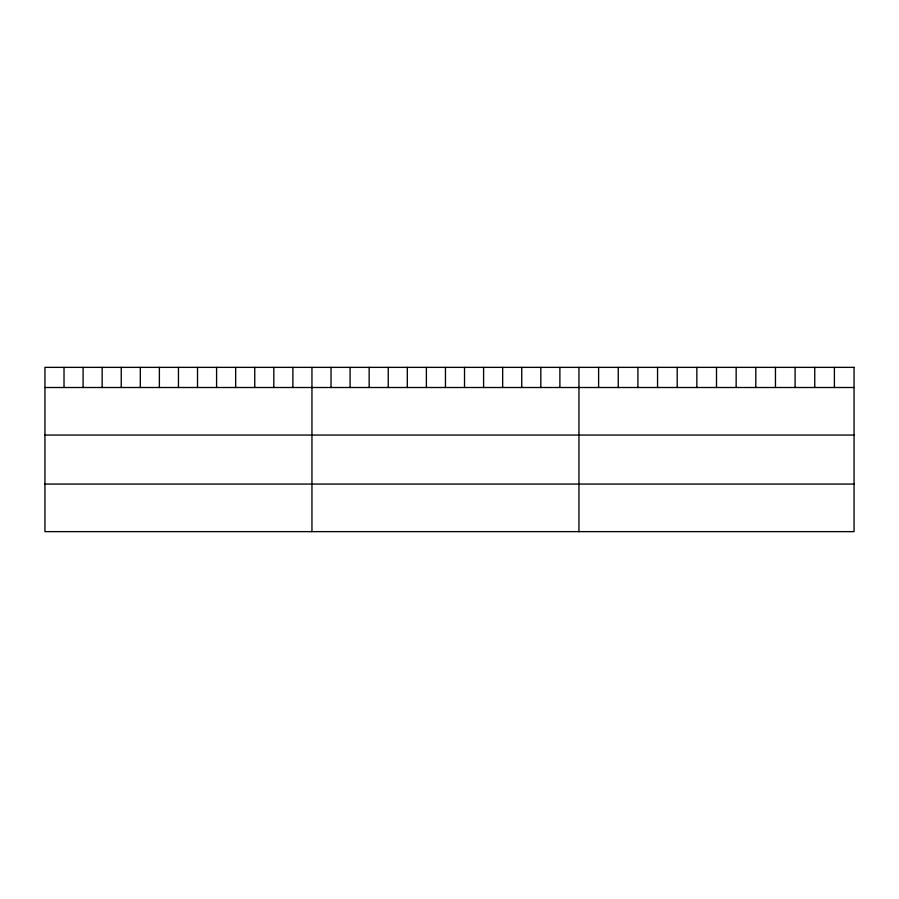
<?xml version="1.0" encoding="UTF-8"?>
<svg xmlns="http://www.w3.org/2000/svg" width="899" height="899" viewBox="0 0 899 899"><rect width="100%" height="100%" fill="white"/><g stroke="black" fill="none" stroke-linecap="round" stroke-linejoin="round"><path stroke-width="1.35" d="M44.95 387.503L854.05 387.503M44.95 435.06L854.05 435.06M44.95 484.067L854.05 484.067M834.396 367.365L834.396 387.503M814.752 367.365L814.752 387.503M795.098 367.365L795.098 387.503M775.455 367.365L775.455 387.503M755.801 367.365L755.801 387.503M736.157 367.365L736.157 387.503M716.503 367.365L716.503 387.503M696.849 367.365L696.849 387.503M677.205 367.365L677.205 387.503M657.551 367.365L657.551 387.503M637.908 367.365L637.908 387.503M618.254 367.365L618.254 387.503M598.61 367.365L598.61 387.503M578.956 367.365L578.956 531.635M559.886 367.365L559.886 387.503M540.816 367.365L540.816 387.503M521.746 367.365L521.746 387.503M502.665 367.365L502.665 387.503M483.595 367.365L483.595 387.503M464.525 367.365L464.525 387.503M445.454 367.365L445.454 387.503M426.384 367.365L426.384 387.503M407.314 367.365L407.314 387.503M388.244 367.365L388.244 387.503M369.163 367.365L369.163 387.503M350.093 367.365L350.093 387.503M331.023 367.365L331.023 387.503M311.953 367.365L311.953 531.635M292.883 367.365L292.883 387.503M273.813 367.365L273.813 387.503M254.743 367.365L254.743 387.503M235.662 367.365L235.662 387.503M216.592 367.365L216.592 387.503M197.522 367.365L197.522 387.503M178.452 367.365L178.452 387.503M159.381 367.365L159.381 387.503M140.311 367.365L140.311 387.503M121.241 367.365L121.241 387.503M102.16 367.365L102.16 387.503M83.09 367.365L83.09 387.503M64.02 367.365L64.02 387.503M854.05 367.365L44.95 367.365L44.95 531.635L854.05 531.635L854.05 367.365"/></g></svg>
